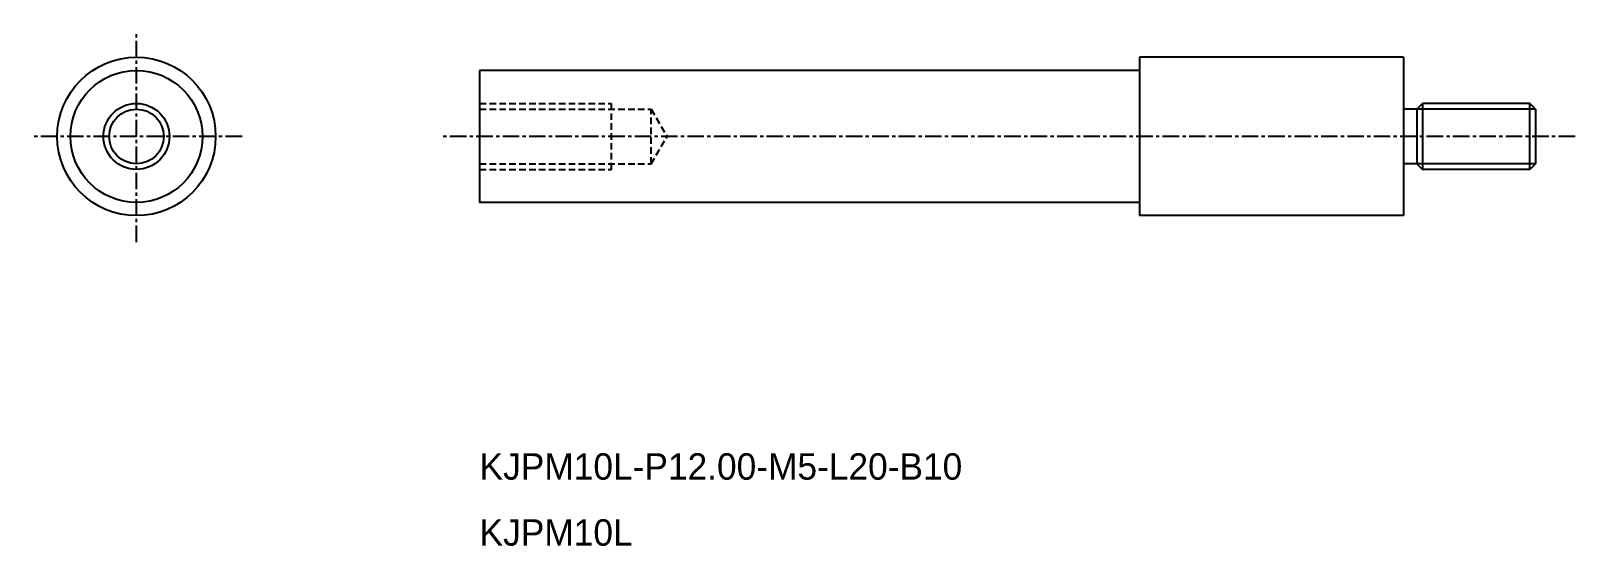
# Model space of a CAD drawing. Extents: x -2265 to -2148, y -749 to -710.
import ezdxf

# ---------------------------------------------------------------- set-up
doc = ezdxf.new("R2010")
doc.units = 0
doc.linetypes.add('CENTER', pattern=[2, 1.25, -0.25, 0.25, -0.25])
doc.linetypes.add('DASHED', pattern=[0.75, 0.5, -0.25])
doc.layers.get('0').update_dxf_attribs({"linetype": 'CONTINUOUS'})
doc.layers.add('CENTER', color=1, linetype='CENTER')

msp = doc.modelspace()

# ---------------------------------------------------------------- linework, layer by layer
at = {"color": 7, "linetype": 'CONTINUOUS'}
for p, q in [((-2161.37, -712.39), (-2181.37, -712.39)), ((-2181.37, -712.39), (-2181.37, -724.39)), ((-2161.37, -712.39), (-2161.37, -724.39)), ((-2181.37, -713.39), (-2231.37, -713.39)), ((-2231.37, -713.39), (-2231.37, -723.39)), ((-2160.37, -716.33), (-2159.93, -715.89)), ((-2159.93, -715.89), (-2159.93, -720.89)), ((-2151.8, -715.89), (-2159.93, -715.89)), ((-2151.37, -716.33), (-2151.8, -715.89)), ((-2151.8, -720.89), (-2151.8, -715.89)), ((-2160.37, -716.33), (-2161.37, -716.33)), ((-2160.37, -716.33), (-2160.37, -720.46)), ((-2151.37, -716.33), (-2151.37, -720.46)), ((-2160.37, -720.46), (-2161.37, -720.46)), ((-2160.37, -720.46), (-2159.93, -720.89)), ((-2151.37, -720.46), (-2151.8, -720.89)), ((-2151.8, -720.89), (-2159.93, -720.89)), ((-2181.37, -723.39), (-2231.37, -723.39)), ((-2161.37, -724.39), (-2181.37, -724.39))]:
    msp.add_line(p, q, dxfattribs=at)
at = {"color": 3, "linetype": 'DASHED'}
for p, q in [((-2231.37, -715.89), (-2221.37, -715.89)), ((-2221.37, -720.89), (-2221.37, -715.89)), ((-2231.37, -716.33), (-2218.37, -716.33)), ((-2218.37, -716.33), (-2217.17, -718.39)), ((-2218.37, -720.46), (-2218.37, -716.33)), ((-2218.37, -720.46), (-2217.17, -718.39)), ((-2231.37, -720.46), (-2218.37, -720.46)), ((-2231.37, -720.89), (-2221.37, -720.89))]:
    msp.add_line(p, q, dxfattribs=at)
at = {"color": 3, "linetype": 'CONTINUOUS'}
for p, q in [((-2151.37, -716.33), (-2160.37, -716.33)), ((-2151.37, -720.46), (-2160.37, -720.46))]:
    msp.add_line(p, q, dxfattribs=at)
at = {"color": 7, "linetype": 'CONTINUOUS'}
for radius in [6, 5, 2.07]:
    msp.add_circle((-2257.37, -718.39), radius, dxfattribs=at)
at = {"color": 3, "linetype": 'CONTINUOUS'}
msp.add_circle((-2257.37, -718.39), 2.5, dxfattribs=at)
at = {"layer": 'CENTER', "color": 1, "linetype": 'CENTER'}
for p, q in [((-2257.37, -726.39), (-2257.37, -710.39)), ((-2249.37, -718.39), (-2265.37, -718.39)), ((-2148.37, -718.39), (-2234.37, -718.39))]:
    msp.add_line(p, q, dxfattribs=at)

# ---------------------------------------------------------------- texts
at = {"color": 7, "linetype": 'CONTINUOUS'}
for s, p in [('KJPM10L-P12.00-M5-L20-B10', (-2231.37, -744.39)), ('KJPM10L', (-2231.37, -749.39))]:
    msp.add_text(s, height=2, dxfattribs=at).set_placement(p)

doc.saveas('drawing.dxf')
